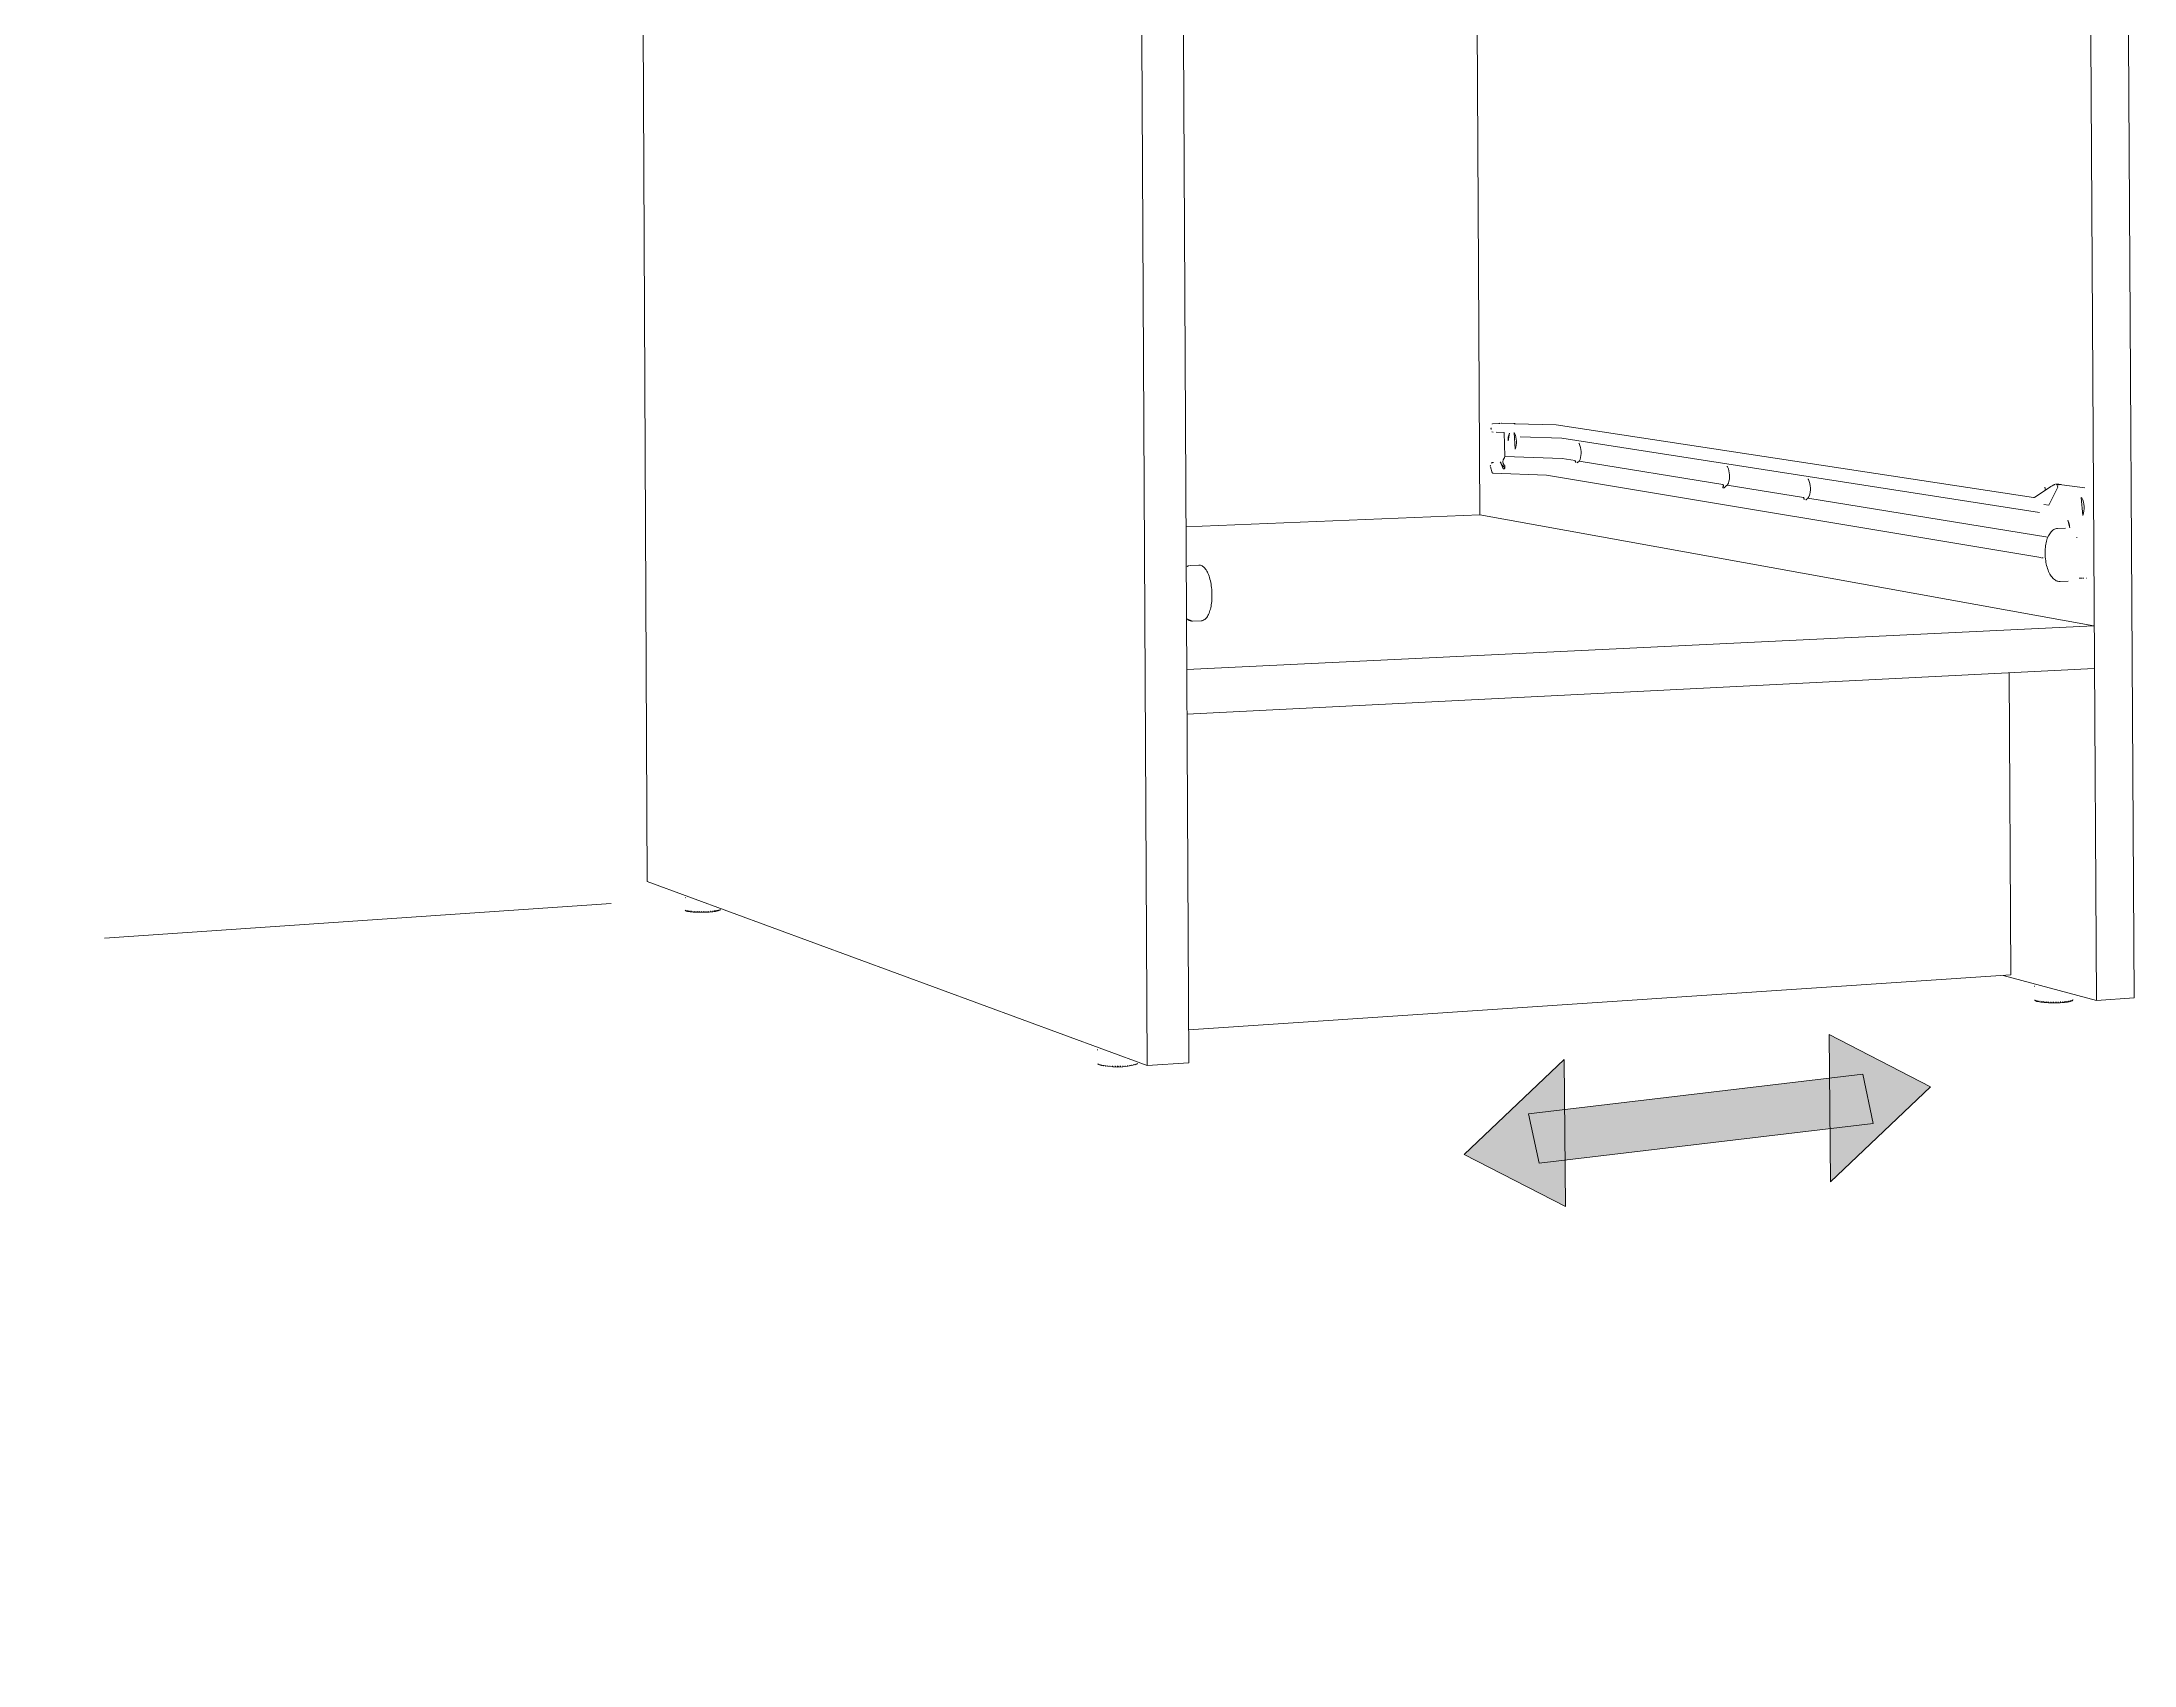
# Model space of a CAD drawing. Header units: metres. Extents: x -27.1 to 47.9, y -10.7 to 6.6.
# Drawn here: x 35.749 to 37.332, y -4.931 to -3.703 of the extents above; entities that cross this region are included whole.
import ezdxf

# ---------------------------------------------------------------- set-up
doc = ezdxf.new("R2010")
doc.units = ezdxf.units.M
doc.header["$MEASUREMENT"] = 0
doc.layers.add('PDF_Working_Num_Penna__7_Num_Penna__7_Num_Penna__7_Num_Penna__7_Num_Penna__7_Num_Penna__7', color=7, linetype='Continuous', lineweight=18)
doc.styles.add('GENERATED_STYLE_1', font='Arial')

msp = doc.modelspace()

# ---------------------------------------------------------------- hatches: boundary and pattern name
at = {"layer": 'PDF_Working_Num_Penna__7_Num_Penna__7_Num_Penna__7_Num_Penna__7_Num_Penna__7_Num_Penna__7', "linetype": 'Continuous', "lineweight": 18}
for points in [[(37.1015, -4.4544), (37.1025, -4.5658), (37.1781, -4.4939)], [(36.901, -4.4732), (36.8254, -4.5451), (36.902, -4.5846)], [(36.882, -4.5516), (37.1348, -4.5217), (37.1269, -4.4844), (36.874, -4.5143)]]:
    msp.add_hatch(color=7, dxfattribs=at).paths.add_polyline_path(points)

# ---------------------------------------------------------------- linework, layer by layer
at = {"layer": 'PDF_Working_Num_Penna__7_Num_Penna__7_Num_Penna__7_Num_Penna__7_Num_Penna__7_Num_Penna__7', "color": 7, "linetype": 'Continuous', "lineweight": 18, "flags": 128}
for points in [[(36.5855, -4.4778), (36.576, -2.6321)], [(36.6169, -4.4757), (36.6074, -2.6339)], [(37.3038, -4.4287), (37.2935, -2.6736)], [(37.3219, -2.6752), (37.3322, -4.4267), (37.3038, -4.4287)], [(36.1999, -2.7754), (36.2073, -4.3386), (36.5855, -4.4778), (36.6169, -4.4757)], [(36.8372, -4.0613), (36.8326, -3.2251)], [(36.8494, -3.9986), (36.8555, -3.9988), (36.856, -4.0171)], [(36.8948, -3.9931), (36.8634, -3.9923), (36.8631, -3.9921), (36.8534, -3.9919)], [(36.8678, -4.0022), (36.8991, -4.0031), (37.2606, -4.0595)], [(37.2566, -4.0482), (37.256, -4.0482), (36.8949, -3.9931)], [(37.2616, -4.0936), (36.8875, -4.0312), (36.847, -4.0296), (36.8467, -4.0295), (36.8466, -4.0293), (36.8452, -4.025)], [(37.271, -4.0388), (37.2701, -4.0393), (37.2692, -4.0398), (37.2568, -4.0481)], [(37.2751, -4.0384), (37.2736, -4.0382), (37.2745, -4.0402), (37.2677, -4.0539), (37.2638, -4.0533)], [(37.295, -4.0409), (37.2775, -4.0384)], [(36.6148, -4.0703), (36.8372, -4.0613)], [(37.3017, -4.1453), (36.8371, -4.0613)], [(37.2823, -4.1114), (37.2763, -4.1117), (37.2757, -4.1117), (37.2751, -4.1116), (37.2745, -4.1115), (37.2739, -4.1113), (37.2733, -4.1111), (37.2726, -4.1107), (37.2719, -4.1102), (37.2712, -4.1097), (37.2706, -4.1091), (37.2701, -4.1084), (37.2695, -4.1077), (37.269, -4.1069), (37.2685, -4.1061), (37.268, -4.1052), (37.2675, -4.1041), (37.2671, -4.1031), (37.2667, -4.1019), (37.2663, -4.1008), (37.266, -4.0996), (37.2657, -4.0984), (37.2655, -4.0971), (37.2653, -4.0959), (37.2651, -4.0946), (37.265, -4.0933), (37.2649, -4.092), (37.2648, -4.0908), (37.2648, -4.0895), (37.2649, -4.0882), (37.265, -4.087), (37.2651, -4.0858), (37.2652, -4.0846), (37.2654, -4.0834), (37.2657, -4.0823), (37.2659, -4.0812), (37.2662, -4.0801), (37.2665, -4.0791), (37.2669, -4.0781), (37.2674, -4.0772), (37.2678, -4.0763), (37.2683, -4.0755), (37.2688, -4.0747), (37.2694, -4.074), (37.2701, -4.0734), (37.2707, -4.0729), (37.2714, -4.0724), (37.272, -4.0721), (37.2728, -4.0718), (37.2735, -4.0716), (37.2743, -4.0715), (37.2802, -4.0713)], [(36.618, -4.0995), (36.6246, -4.0993), (36.6252, -4.0993), (36.6259, -4.0994), (36.6265, -4.0996), (36.6271, -4.0998), (36.6276, -4.1002), (36.6282, -4.1006), (36.6287, -4.101), (36.6292, -4.1016), (36.6297, -4.1022), (36.6302, -4.1029), (36.6307, -4.1037), (36.6311, -4.1045), (36.6315, -4.1053), (36.6319, -4.1064), (36.6324, -4.1075), (36.6327, -4.1086), (36.633, -4.1099), (36.6334, -4.1112), (36.6336, -4.1124), (36.6339, -4.1137), (36.634, -4.115), (36.6342, -4.1163), (36.6343, -4.1177), (36.6344, -4.119), (36.6345, -4.1203), (36.6345, -4.1216), (36.6345, -4.1229), (36.6345, -4.1242), (36.6344, -4.1255), (36.6343, -4.1268), (36.6342, -4.128), (36.634, -4.1292), (36.6338, -4.1304), (36.6336, -4.1315), (36.6333, -4.1326), (36.633, -4.1336), (36.6327, -4.1346), (36.6324, -4.1355), (36.632, -4.1365), (36.6315, -4.1373), (36.6311, -4.1381), (36.6306, -4.1388), (36.63, -4.1394), (36.6295, -4.14), (36.629, -4.1404), (36.6284, -4.1407), (36.6277, -4.1411), (36.627, -4.1413), (36.6263, -4.1413), (36.6198, -4.1416)], [(36.6154, -4.1783), (37.3017, -4.1453)], [(36.6156, -4.212), (37.3019, -4.1775)], [(37.239, -4.4092), (37.2376, -4.1807)], [(36.1799, -4.3552), (35.7966, -4.3816)], [(36.236, -4.3602), (36.2361, -4.3605), (36.2363, -4.3607), (36.2366, -4.3608), (36.2369, -4.361), (36.2373, -4.3611), (36.2378, -4.3612), (36.2383, -4.3613), (36.2389, -4.3614), (36.2396, -4.3615), (36.2403, -4.3616), (36.2412, -4.3616), (36.242, -4.3617), (36.2429, -4.3618), (36.2438, -4.3618), (36.2448, -4.3619), (36.2458, -4.3619), (36.2468, -4.3619), (36.2479, -4.3619), (36.2489, -4.3619), (36.25, -4.3619), (36.251, -4.3618), (36.252, -4.3618), (36.2531, -4.3618), (36.254, -4.3617), (36.255, -4.3616), (36.2559, -4.3615), (36.2568, -4.3615), (36.2576, -4.3613), (36.2584, -4.3612), (36.259, -4.3612), (36.2596, -4.361), (36.2602, -4.3609), (36.2606, -4.3608), (36.261, -4.3607), (36.2615, -4.3606), (36.2618, -4.3604), (36.2621, -4.3602), (36.2623, -4.36), (36.2624, -4.3597)], [(36.6168, -4.4507), (37.239, -4.4092)], [(37.2331, -4.4096), (37.3038, -4.4287)], [(37.257, -4.4282), (37.257, -4.4284), (37.2572, -4.4286), (37.2575, -4.4288), (37.2578, -4.429), (37.2582, -4.4291), (37.2587, -4.4293), (37.2593, -4.4294), (37.26, -4.4295), (37.2607, -4.4297), (37.2615, -4.4298), (37.2624, -4.4299), (37.2633, -4.43), (37.2642, -4.4301), (37.2653, -4.4302), (37.2663, -4.4302), (37.2674, -4.4303), (37.2685, -4.4303), (37.2696, -4.4304), (37.2707, -4.4304), (37.2719, -4.4304), (37.273, -4.4304), (37.2741, -4.4304), (37.2753, -4.4303), (37.2763, -4.4303), (37.2774, -4.4302), (37.2784, -4.4302), (37.2794, -4.4301), (37.2803, -4.43), (37.2812, -4.4299), (37.2819, -4.4298), (37.2825, -4.4297), (37.2831, -4.4296), (37.2836, -4.4295), (37.2841, -4.4294), (37.2846, -4.4292), (37.2851, -4.429), (37.2854, -4.4288), (37.2856, -4.4287), (37.2857, -4.4285), (37.2857, -4.4283), (37.2855, -4.4284)]]:
    msp.add_lwpolyline(points, dxfattribs=at)
for points in [[(36.8458, -3.9966), (36.8457, -3.9962), (36.8456, -3.9958), (36.8457, -3.9954)], [(36.8473, -3.9986), (36.8462, -3.9985)], [(36.8466, -3.9926), (36.8466, -3.9924)], [(36.8468, -3.9923), (36.8516, -3.9921), (36.8519, -3.9921), (36.8522, -3.9921)], [(36.8516, -3.9921), (36.8518, -3.9921)], [(36.8526, -3.9919), (36.8524, -3.992), (36.8522, -3.9921)], [(36.8536, -3.9919), (36.8534, -3.9919)], [(36.8585, -4.0051), (36.8585, -4.0042), (36.8586, -4.0033), (36.8587, -4.0024), (36.8589, -4.0016), (36.859, -4.0008), (36.8593, -4.0001), (36.8595, -3.9995)], [(36.8631, -3.9921), (36.8638, -3.9922)], [(36.8955, -3.9931), (36.8953, -3.9931)], [(36.8452, -4.0237), (36.8451, -4.0241), (36.8451, -4.0245)], [(36.8475, -4.0215), (36.847, -4.0216), (36.8466, -4.0217), (36.8463, -4.0219), (36.846, -4.0222)], [(36.8536, -4.023), (36.8531, -4.0216), (36.8528, -4.0214), (36.8525, -4.0213)], [(36.8536, -4.023), (36.8546, -4.0258), (36.8547, -4.026), (36.8549, -4.0261), (36.8551, -4.0263), (36.8555, -4.0263), (36.8558, -4.0261), (36.856, -4.0259), (36.8561, -4.0257)], [(36.8562, -4.0249), (36.8562, -4.0252)], [(36.9108, -4.0218), (36.9109, -4.0217), (36.9111, -4.0216), (36.9114, -4.0213), (36.9116, -4.0212), (36.9118, -4.021), (36.912, -4.0209)], [(37.0247, -4.0375), (37.0249, -4.0375)], [(37.0839, -4.0499), (37.084, -4.0498), (37.0842, -4.0496), (37.0844, -4.0494), (37.0847, -4.0492), (37.0849, -4.049), (37.0851, -4.0488)], [(37.0857, -4.0473), (37.086, -4.0473)], [(37.256, -4.0482), (37.2562, -4.0482)], [(37.2652, -4.0425), (37.265, -4.0418), (37.2648, -4.0411), (37.2647, -4.0403)], [(37.271, -4.0388), (37.2713, -4.0387), (37.2715, -4.0386), (37.2717, -4.0384), (37.2719, -4.0383), (37.2721, -4.0382)], [(37.2736, -4.0382), (37.2732, -4.0381), (37.2728, -4.0381)], [(37.2775, -4.0384), (37.277, -4.0383), (37.2765, -4.0382), (37.2759, -4.0382), (37.2752, -4.0381), (37.2745, -4.0381), (37.2738, -4.038), (37.273, -4.038)], [(37.2752, -4.0387), (37.2751, -4.0386)], [(37.282, -4.0653), (37.2823, -4.0661), (37.2827, -4.067), (37.283, -4.0679), (37.2832, -4.0689), (37.2834, -4.07), (37.2835, -4.0711)], [(37.2888, -4.0785), (37.2889, -4.0781)], [(36.6158, -4.1002), (36.6164, -4.0999), (36.6169, -4.0997), (36.6175, -4.0996)], [(37.2633, -4.0938), (37.2627, -4.0938), (37.2621, -4.0937)], [(37.2919, -4.1092), (37.2915, -4.1092), (37.2911, -4.1091), (37.2907, -4.1091)], [(37.2919, -4.1092), (37.2924, -4.1092), (37.2927, -4.1092)], [(37.2936, -4.1092), (37.2934, -4.1092), (37.2931, -4.1092)], [(37.2941, -4.1092), (37.2939, -4.1092)], [(37.2962, -4.1091), (37.296, -4.1091)], [(36.6198, -4.1416), (36.6191, -4.1416), (36.6185, -4.1415), (36.6179, -4.1413), (36.6173, -4.1411), (36.6167, -4.1408), (36.6162, -4.1403), (36.6156, -4.1399)], [(36.236, -4.3512), (36.2359, -4.3511)], [(36.236, -4.3507), (36.2363, -4.3507)], [(36.2375, -4.3608), (36.2373, -4.3608)], [(36.2376, -4.3607), (36.2375, -4.3608)], [(36.238, -4.3608), (36.2383, -4.3608)], [(36.2383, -4.361), (36.2382, -4.361)], [(36.2385, -4.3608), (36.2384, -4.361)], [(36.2391, -4.361), (36.2394, -4.361)], [(36.2394, -4.3612), (36.2392, -4.3612)], [(36.2396, -4.361), (36.2395, -4.3611)], [(36.2403, -4.3611), (36.2407, -4.3611)], [(36.2407, -4.3613), (36.2405, -4.3613)], [(36.2417, -4.3612), (36.2419, -4.3612), (36.242, -4.3612)], [(36.2431, -4.3613), (36.2434, -4.3613), (36.2436, -4.3613)], [(36.2447, -4.3613), (36.245, -4.3614), (36.2452, -4.3614)], [(36.2464, -4.3614), (36.2467, -4.3614), (36.2469, -4.3614)], [(36.2481, -4.3614), (36.2484, -4.3614)], [(36.2498, -4.3613), (36.2502, -4.3614)], [(36.2515, -4.3613), (36.2517, -4.3613), (36.2519, -4.3613)], [(36.2532, -4.3612), (36.2534, -4.3612), (36.2536, -4.3612)], [(36.2548, -4.3611), (36.255, -4.3611), (36.2552, -4.3611)], [(36.2563, -4.361), (36.2565, -4.361), (36.2567, -4.361)], [(36.2577, -4.3608), (36.2579, -4.3608)], [(36.2583, -4.3608), (36.2582, -4.3609)], [(36.2589, -4.3606), (36.2591, -4.3606)], [(36.2594, -4.3606), (36.2593, -4.3608)], [(36.26, -4.3605), (36.2602, -4.3605)], [(36.2604, -4.3604), (36.2604, -4.3605)], [(36.2609, -4.3603), (36.2611, -4.3602)], [(36.2624, -4.3597), (36.2625, -4.3596)], [(37.2569, -4.4178), (37.2571, -4.4177)], [(37.2569, -4.4178), (37.2569, -4.418)], [(37.2581, -4.4287), (37.2579, -4.4287)], [(37.2586, -4.4287), (37.2588, -4.4288)], [(37.2589, -4.429), (37.2586, -4.4289)], [(37.2596, -4.4289), (37.2597, -4.429)], [(37.2599, -4.4292), (37.2597, -4.4292)], [(37.2608, -4.4292), (37.2611, -4.4292)], [(37.2611, -4.4294), (37.261, -4.4294)], [(37.2621, -4.4293), (37.2623, -4.4294), (37.2625, -4.4294)], [(37.2625, -4.4296), (37.2623, -4.4295), (37.2622, -4.4295)], [(37.2637, -4.4295), (37.2639, -4.4295), (37.2641, -4.4295)], [(37.2653, -4.4296), (37.2656, -4.4297), (37.2658, -4.4297)], [(37.267, -4.4297), (37.2674, -4.4298), (37.2676, -4.4298)], [(37.2689, -4.4298), (37.2692, -4.4299), (37.2695, -4.4298)], [(37.2697, -4.4298), (37.2696, -4.43)], [(37.2707, -4.4299), (37.2711, -4.4299), (37.2714, -4.4299)], [(37.2727, -4.4299), (37.2728, -4.4299), (37.2731, -4.4299)], [(37.2734, -4.4298), (37.2733, -4.43), (37.2732, -4.4301)], [(37.2745, -4.4298), (37.2747, -4.4298), (37.2749, -4.4298)], [(37.2763, -4.4297), (37.2765, -4.4297), (37.2767, -4.4297)], [(37.278, -4.4297), (37.2782, -4.4297), (37.2785, -4.4297)], [(37.2796, -4.4295), (37.2799, -4.4295), (37.2801, -4.4295)], [(37.2803, -4.4295), (37.2802, -4.4296)], [(37.2811, -4.4294), (37.2813, -4.4294)], [(37.2817, -4.4293), (37.2816, -4.4294)], [(37.2824, -4.4292), (37.2826, -4.4292)], [(37.2829, -4.4291), (37.2828, -4.4293)], [(37.2835, -4.429), (37.2837, -4.429)], [(37.284, -4.4289), (37.2839, -4.4291)], [(37.2844, -4.4287), (37.2846, -4.4287)], [(37.2848, -4.4287), (37.2847, -4.4288)], [(37.2858, -4.4281), (37.2859, -4.428)], [(37.1015, -4.4544), (37.1025, -4.5658), (37.1781, -4.4939)], [(36.548, -4.4658), (36.548, -4.4661)], [(36.5491, -4.4771), (36.5492, -4.4772)], [(36.5494, -4.4774), (36.5492, -4.4773)], [(36.5499, -4.4774), (36.5501, -4.4774)], [(36.5503, -4.4776), (36.5501, -4.4776)], [(36.551, -4.4776), (36.5511, -4.4777), (36.5513, -4.4777)], [(36.5514, -4.4779), (36.5512, -4.4778)], [(36.5523, -4.4778), (36.5525, -4.4779), (36.5526, -4.4779)], [(36.5527, -4.4781), (36.5525, -4.478)], [(36.5537, -4.478), (36.5539, -4.478), (36.5541, -4.4781)], [(36.5541, -4.4782), (36.554, -4.4782)], [(36.5554, -4.4781), (36.5556, -4.4782), (36.5558, -4.4782)], [(36.5571, -4.4783), (36.5574, -4.4783), (36.5576, -4.4783)], [(36.5589, -4.4783), (36.5593, -4.4784), (36.5595, -4.4784)], [(36.5597, -4.4783), (36.5596, -4.4785), (36.5594, -4.4786)], [(36.5609, -4.4784), (36.5612, -4.4784), (36.5615, -4.4784)], [(36.5617, -4.4784), (36.5616, -4.4785)], [(36.5628, -4.4784), (36.563, -4.4784), (36.5633, -4.4784), (36.5635, -4.4784)], [(36.5637, -4.4784), (36.5636, -4.4785)], [(36.5648, -4.4783), (36.565, -4.4784), (36.5653, -4.4784), (36.5655, -4.4783)], [(36.5667, -4.4783), (36.567, -4.4783), (36.5672, -4.4783)], [(36.5686, -4.4782), (36.5689, -4.4782), (36.5691, -4.4782)], [(36.5704, -4.478), (36.5707, -4.478), (36.5709, -4.478)], [(36.5721, -4.4778), (36.5723, -4.4778), (36.5726, -4.4778)], [(36.5728, -4.4777), (36.5727, -4.4779)], [(36.5736, -4.4776), (36.5738, -4.4776), (36.574, -4.4776)], [(36.5742, -4.4776), (36.5741, -4.4777)], [(36.575, -4.4774), (36.5752, -4.4774)], [(36.5755, -4.4773), (36.5754, -4.4775)], [(36.5761, -4.4772), (36.5763, -4.4771)], [(36.5765, -4.4771), (36.5765, -4.4773)], [(36.577, -4.4769), (36.5772, -4.4769)], [(36.5774, -4.4768), (36.5773, -4.477)], [(36.5777, -4.4766), (36.5778, -4.4766)], [(36.578, -4.4765), (36.5779, -4.4767)], [(36.901, -4.4732), (36.902, -4.5846), (36.8254, -4.5451)], [(36.882, -4.5516), (37.1348, -4.5217), (37.1269, -4.4844), (36.874, -4.5143)]]:
    msp.add_lwpolyline(points, close=True, dxfattribs=at)
for points in [[(36.8632, -3.999), (36.8634, -3.9993), (36.8635, -3.9995, -0.186796), (36.8639, -4.0115)], [(37.2933, -4.0616, 0.199477), (37.2926, -4.0483), (37.2921, -4.048)]]:
    msp.add_lwpolyline(points, format="xyb", close=True, dxfattribs=at)
for points in [[(36.8562, -4.0249), (36.8561, -4.0244), (36.856, -4.024), (36.8556, -4.0236, -0.401275), (36.8555, -4.0184), (36.8558, -4.018), (36.8559, -4.0176), (36.856, -4.0171), (36.8994, -4.0186), (36.9092, -4.0202), (36.9093, -4.0204), (36.9094, -4.0206), (36.9096, -4.0209), (36.9096, -4.0211), (36.9097, -4.0213), (36.9096, -4.0215), (36.9095, -4.0216)], [(36.9121, -4.0071), (36.9123, -4.0072, -0.186793), (36.913, -4.0193), (36.9127, -4.0199), (36.9125, -4.0203), (36.9122, -4.0206), (37.021, -4.0382), (37.0212, -4.0385), (37.0213, -4.0387), (37.0214, -4.039), (37.0215, -4.0392), (37.0215, -4.0394), (37.0215, -4.0396), (37.0213, -4.0398), (37.0212, -4.0399), (37.0211, -4.0401), (37.021, -4.0404), (37.0211, -4.0406), (37.0213, -4.0408), (37.0216, -4.0408), (37.0218, -4.0408), (37.022, -4.0407), (37.0222, -4.0406), (37.0224, -4.0404), (37.0225, -4.0403), (37.0227, -4.0402), (37.0228, -4.04), (37.0229, -4.0399), (37.0231, -4.0397), (37.0234, -4.0395), (37.0236, -4.0393), (37.0238, -4.0391), (37.024, -4.039), (37.0242, -4.0388)], [(37.0241, -4.0247), (37.0244, -4.0247), (37.0246, -4.0249, -0.190242), (37.0252, -4.0373), (37.0248, -4.0379), (37.0245, -4.0384), (37.0242, -4.0388), (37.082, -4.0481), (37.0822, -4.0484), (37.0823, -4.0486), (37.0824, -4.0488), (37.0825, -4.049), (37.0826, -4.0493), (37.0825, -4.0495), (37.0824, -4.0497)], [(37.0852, -4.0343), (37.0855, -4.0343), (37.0857, -4.0345, -0.201915), (37.0863, -4.0471), (37.086, -4.0477), (37.0857, -4.0482), (37.0853, -4.0487), (37.267, -4.078)], [(36.5784, -4.4762), (36.5783, -4.4764, -0.161111), (36.5483, -4.4767), (36.5481, -4.4766), (36.5482, -4.4768), (36.5484, -4.4769), (36.5486, -4.4771)]]:
    msp.add_lwpolyline(points, format="xyb", dxfattribs=at)

# ---------------------------------------------------------------- texts
at = {"layer": 'PDF_Working_Num_Penna__7_Num_Penna__7_Num_Penna__7_Num_Penna__7_Num_Penna__7_Num_Penna__7', "color": 7, "linetype": 'Continuous', "lineweight": 18, "insert": (35.7492, -4.9315), "char_height": 0.00000428, "attachment_point": 7, "style": 'GENERATED_STYLE_1'}
msp.add_mtext('\\A1;{\\pql;\\fArial|b0|i0|c0|p34;22}', dxfattribs=at)

doc.saveas('drawing.dxf')
